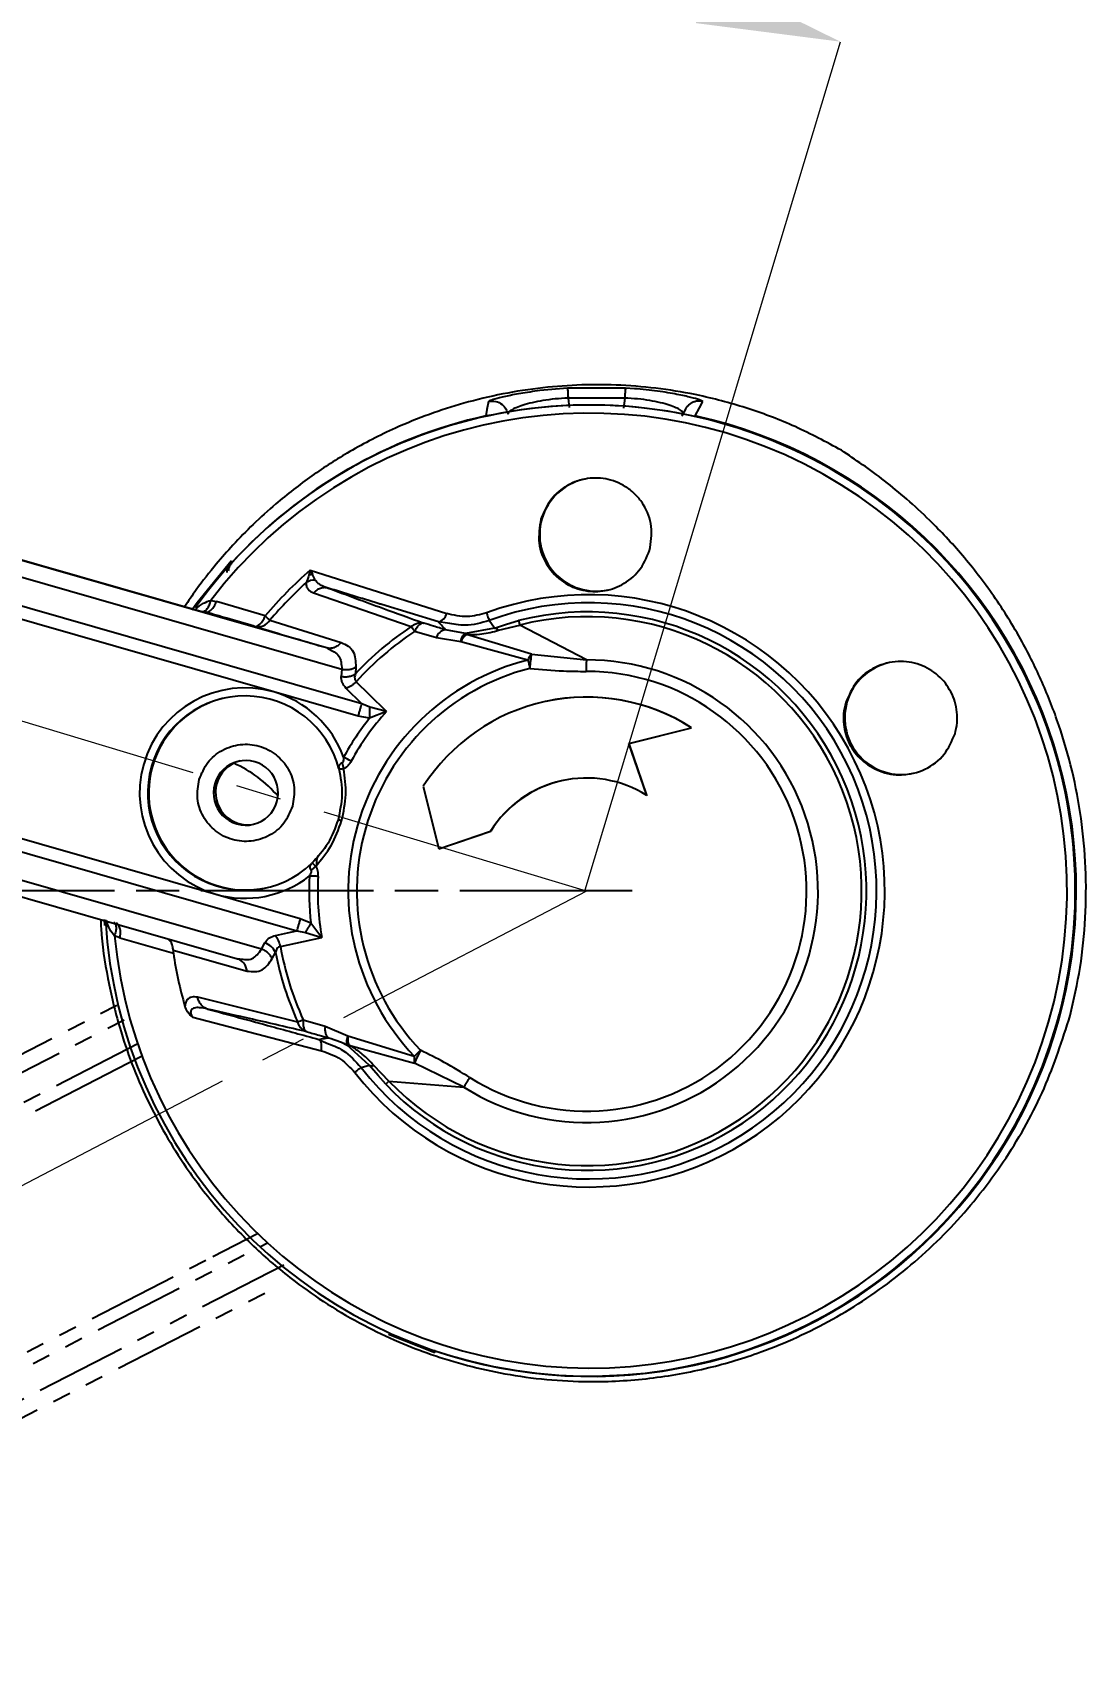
# Model space of a CAD drawing. Header units: millimetres. Extents: x 1561 to 4606, y 513 to 2666.
# Drawn here: x 4219.9 to 4293.1, y 1234.6 to 1348.5 of the extents above; entities that cross this region are included whole.
import ezdxf

# ---------------------------------------------------------------- set-up
doc = ezdxf.new("R2010")
doc.units = ezdxf.units.MM
for name, pattern in [('AM_ISO08W050', [18, 12, -1.5, 3, -1.5]), ('CENTER2', [28.575, 19.05, -3.175, 3.175, -3.175]), ('PHANTOM', [12.7, 6.35, -1.27, 1.27, -1.27, 1.27, -1.27])]:
    doc.linetypes.add(name, pattern=pattern)
for name, color, linetype, lineweight in [('AM_5', 3, 'Continuous', 25), ('AM_7', 4, 'AM_ISO08W050', 25), ('单点划线', 1, 'CENTER2', 13), ('标注', 3, 'Continuous', 13)]:
    doc.layers.add(name, color=color, linetype=linetype, lineweight=lineweight)
doc.styles.add('SLDTEXTSTYLE1', font='txt.shx', dxfattribs={"width": 0.7, "bigfont": 'gbcbig.shx'})
doc.dimstyles.new('SLDDIMSTYLE12$0', dxfattribs={"dimtxt": 12, "dimasz": 10, "dimexe": 0, "dimexo": 0.0625, "dimgap": 0.875, "dimtad": 1, "dimdec": 1, "dimlfac": 1.8, "dimrnd": 1e-09, "dimzin": 12, "dimdsep": 46, "dimtxsty": 'SLDTEXTSTYLE1', "dimcen": 0.09, "dimdle": 8.16, "dimclrd": 3, "dimclre": 3, "dimadec": 0, "dimazin": 3, "dimtfac": 1, "dimtdec": 1, "dimtofl": 0, "dimtmove": 0, "dimatfit": 3, "dimfxl": 0, "dimfrac": 2, "dimtolj": 1, "dimlwd": 5, "dimlwe": 5, "dimarcsym": 0})
doc.dimstyles.new('SLDDIMSTYLE12$2', dxfattribs={"dimtxt": 12, "dimasz": 10, "dimexe": 0, "dimexo": 0.0625, "dimgap": 0.875, "dimtad": 1, "dimdec": 1, "dimlfac": 1.8, "dimrnd": 1e-09, "dimzin": 12, "dimdsep": 46, "dimtxsty": 'SLDTEXTSTYLE1', "dimcen": 0.09, "dimdle": 8.16, "dimclrd": 3, "dimclre": 3, "dimadec": 0, "dimazin": 3, "dimtfac": 1, "dimtdec": 1, "dimtofl": 0, "dimtmove": 0, "dimatfit": 3, "dimfxl": 0, "dimfrac": 2, "dimtolj": 1, "dimlwd": 5, "dimlwe": 5, "dimarcsym": 0})

# ---------------------------------------------------------------- blocks, each defined once
blk = doc.blocks.new('*D65')
at = {"layer": 'Defpoints', "color": 0, "transparency": 16777216}
for p in [(3954.13, 1380.42), (3955.55, 1299.35), (4258.4, 1288.78), (4258.4, 1288.78), (3976.79, 1142.01)]:
    blk.add_point(p, dxfattribs=at)
at = {"layer": '标注', "color": 3, "linetype": 'Continuous', "lineweight": 5, "transparency": 16777216}
blk.add_arc((4258.4, 1288.78), 303.03, 165.1292, 205.6373, dxfattribs=at)
at = {"layer": '标注', "color": 3, "transparency": 16777216}
for points in [[(3963.92, 1367.01), (3967.12, 1366.1), (3968.24, 1376.17)], [(3986.69, 1158.41), (3983.71, 1156.92), (3989.68, 1148.73)]]:
    blk.add_solid(points, dxfattribs=at)
at = {"layer": '标注', "color": 0, "transparency": 16777216, "insert": (3962.55, 1260.9), "char_height": 10, "attachment_point": 5, "rotation": 275.3833, "style": 'SLDTEXTSTYLE1'}
blk.add_mtext('\\A1;60%%D', dxfattribs=at)
blk = doc.blocks.new('*D72')
at = {"layer": 'AM_5', "color": 3, "lineweight": 5, "transparency": 16777216}
blk.add_line((4007.87, 1288.82), (4006.41, 1288.82), dxfattribs=at)
at = {"layer": 'AM_5', "color": 3, "linetype": 'Continuous', "lineweight": 5, "transparency": 16777216}
blk.add_arc((4258.33, 1288.82), 251.91, 165.5129, 177.7254, dxfattribs=at)
at = {"layer": 'AM_5', "color": 3, "transparency": 16777216}
for points in [[(4012.82, 1352.29), (4016.03, 1351.39), (4017.12, 1361.47)], [(4008.28, 1298.78), (4004.94, 1298.85), (4006.41, 1288.82)]]:
    blk.add_solid(points, dxfattribs=at)
at = {"layer": 'Defpoints', "color": 0, "transparency": 16777216}
for p in [(3954.16, 1380.43), (4011.19, 1337.64), (4007.93, 1288.82), (4258.43, 1288.79), (4261.58, 1288.82)]:
    blk.add_point(p, dxfattribs=at)
at = {"layer": 'AM_5', "color": 0, "transparency": 16777216, "insert": (4002.3, 1326.54), "char_height": 12, "attachment_point": 5, "rotation": 81.6192, "style": 'SLDTEXTSTYLE1'}
blk.add_mtext('\\A1;15%%D', dxfattribs=at)
blk = doc.blocks.new('*D73')
at = {"layer": 'AM_5', "color": 3, "linetype": 'Continuous', "lineweight": 5, "transparency": 16777216}
for p, q in [((4021.63, 1361.36), (4039.05, 1419.22)), ((4266.48, 1350.72), (4048.63, 1416.34))]:
    blk.add_line(p, q, dxfattribs=at)
at = {"layer": 'AM_5', "color": 3, "lineweight": 5, "transparency": 16777216}
blk.add_line((4258.3, 1288.88), (4276.05, 1347.84), dxfattribs=at)
at = {"layer": 'AM_5', "color": 3, "transparency": 16777216}
for points in [[(4049.11, 1417.93), (4048.15, 1414.74), (4039.05, 1419.22)], [(4266.96, 1352.32), (4266, 1349.13), (4276.05, 1347.84)]]:
    blk.add_solid(points, dxfattribs=at)
at = {"layer": 'Defpoints', "color": 0, "transparency": 16777216}
for p in [(4039.05, 1419.22), (4021.61, 1361.3), (4258.28, 1288.82)]:
    blk.add_point(p, dxfattribs=at)
at = {"layer": 'AM_5', "color": 0, "transparency": 16777216, "insert": (4159.54, 1390.11), "char_height": 12, "attachment_point": 5, "rotation": 343.2384, "style": 'SLDTEXTSTYLE1'}
blk.add_mtext('\\A1;225', dxfattribs=at)

msp = doc.modelspace()

# ---------------------------------------------------------------- linework, layer by layer
at = {"color": 7, "linetype": 'Continuous', "lineweight": 25}
for p, q in [((4251.646, 1322.875), (4251.581, 1322.835)), ((4257.085, 1323.762), (4255.157, 1323.586)), ((4261.107, 1323.762), (4257.085, 1323.762)), ((4261.053, 1323.068), (4257.118, 1323.068)), ((4257.118, 1323.068), (4257.204, 1322.409)), ((4261.053, 1323.068), (4260.969, 1322.36)), ((4261.73, 1323.719), (4261.107, 1323.762)), ((4266.488, 1322.835), (4266.258, 1322.945)), ((4251.548, 1321.829), (4251.532, 1321.826)), ((4255.294, 1314.666), (4255.228, 1314.652)), ((4216.52, 1312.541), (4240.314, 1305.718)), ((4231.812, 1308.171), (4216.549, 1312.548)), ((4216.176, 1311.453), (4241.388, 1304.223)), ((4239.194, 1311.11), (4239.097, 1310.752)), ((4239.194, 1311.11), (4248.678, 1308.093)), ((4239.194, 1311.11), (4239.347, 1310.815)), ((4242.782, 1301.821), (4215.624, 1309.609)), ((4232.274, 1309.007), (4232.663, 1308.927)), ((4239.427, 1309.522), (4246.215, 1307.186)), ((4236.655, 1302.639), (4215.371, 1308.743)), ((4231.211, 1308.343), (4231.226, 1308.391)), ((4231.705, 1308.228), (4231.9, 1308.19)), ((4231.9, 1308.19), (4231.812, 1308.171)), ((4236.052, 1307.924), (4232.663, 1308.927)), ((4248.102, 1307.511), (4244.165, 1308.713)), ((4235.303, 1307.204), (4235.593, 1307.118)), ((4236.392, 1307.631), (4241.344, 1306.08)), ((4247.96, 1306.395), (4246.44, 1306.839)), ((4248.745, 1307.429), (4248.102, 1307.511)), ((4249.974, 1306.71), (4248.586, 1306.963)), ((4252.002, 1307.077), (4249.974, 1306.71)), ((4252.002, 1307.077), (4251.628, 1307.606)), ((4252.002, 1307.077), (4252.838, 1307.34)), ((4252.29, 1306.927), (4253.753, 1307.286)), ((4252.838, 1307.34), (4253.679, 1307.605)), ((4258.388, 1304.864), (4253.753, 1307.286)), ((4240.314, 1305.718), (4240.442, 1305.631)), ((4240.314, 1305.718), (4240.585, 1305.685)), ((4240.568, 1305.688), (4240.551, 1305.632)), ((4249.654, 1306.12), (4247.96, 1306.395)), ((4254.321, 1304.859), (4249.654, 1306.12)), ((4254.581, 1305.268), (4250.063, 1306.638)), ((4254.581, 1305.268), (4258.388, 1304.864)), ((4241.388, 1304.223), (4241.339, 1303.722)), ((4242.363, 1304.382), (4242.326, 1303.893)), ((4242.529, 1300.954), (4236.655, 1302.639)), ((4242.782, 1301.821), (4241.693, 1302.889)), ((4243.345, 1301.59), (4242.782, 1301.821)), ((4244.496, 1301.288), (4243.321, 1300.824)), ((4244.496, 1301.288), (4243.345, 1301.59)), ((4255.573, 1301.982), (4255.562, 1301.98)), ((4276.508, 1301.919), (4276.419, 1301.9)), ((4243.321, 1300.824), (4242.529, 1300.954)), ((4261.347, 1299.055), (4265.698, 1300.14)), ((4261.358, 1299.057), (4265.709, 1300.142)), ((4265.709, 1300.142), (4265.698, 1300.14)), ((4261.358, 1299.057), (4261.347, 1299.055)), ((4262.588, 1295.451), (4261.347, 1299.055)), ((4262.599, 1295.454), (4261.358, 1299.057)), ((4241.409, 1297.712), (4241.514, 1297.309)), ((4228.157, 1297.472), (4228.224, 1297.486)), ((4241.172, 1297.355), (4241.207, 1297.276)), ((4232.549, 1296.246), (4232.695, 1296.277)), ((4247.044, 1296.078), (4248.129, 1291.728)), ((4262.599, 1295.454), (4262.588, 1295.451)), ((4211.34, 1294.684), (4232.624, 1288.581)), ((4211.097, 1293.82), (4238.255, 1286.032)), ((4235.807, 1284.757), (4210.595, 1291.987)), ((4248.129, 1291.728), (4251.732, 1292.968)), ((4248.14, 1291.73), (4251.743, 1292.971)), ((4251.743, 1292.971), (4251.732, 1292.968)), ((4210.318, 1290.913), (4234.126, 1284.085)), ((4248.14, 1291.73), (4248.129, 1291.728)), ((4239.569, 1290.525), (4239.266, 1290.24)), ((4232.624, 1288.581), (4238.499, 1286.896)), ((4224.868, 1286.815), (4224.895, 1286.406)), ((4238.499, 1286.896), (4239.239, 1286.588)), ((4239.239, 1286.588), (4239.989, 1285.57)), ((4225.958, 1285.54), (4225.586, 1285.68)), ((4225.958, 1285.54), (4229.674, 1284.488)), ((4235.807, 1284.757), (4236.029, 1285.201)), ((4238.255, 1286.032), (4238.854, 1285.927)), ((4238.854, 1285.927), (4239.989, 1285.57)), ((4229.658, 1284.682), (4234.795, 1283.241)), ((4234.113, 1284.089), (4234.278, 1284.092)), ((4234.371, 1284.031), (4234.352, 1283.976)), ((4236.549, 1284.104), (4236.775, 1284.531)), ((4238.328, 1279.678), (4231.368, 1281.412)), ((4231.018, 1280.031), (4239.963, 1277.701)), ((4238.701, 1279.849), (4240.224, 1279.413)), ((4240.224, 1279.413), (4241.804, 1278.743)), ((4291.089, 1279.531), (4291.073, 1279.528)), ((4239.867, 1278.418), (4239.781, 1278.491)), ((4239.781, 1278.491), (4240.306, 1278.248)), ((4241.804, 1278.743), (4246.426, 1277.322)), ((4227.499, 1277.311), (4225.74, 1276.408)), ((4243.293, 1276.703), (4241.765, 1278.081)), ((4241.879, 1278.091), (4246.431, 1276.841)), ((4242.72, 1276.536), (4243.293, 1276.703)), ((4243.905, 1275.989), (4243.293, 1276.703)), ((4244.666, 1275.594), (4243.615, 1276.673)), ((4244.437, 1275.369), (4243.905, 1275.989)), ((4249.872, 1275.163), (4246.431, 1276.841)), ((4244.666, 1275.594), (4249.872, 1275.163)), ((4232.421, 1263.398), (4235.53, 1264.995)), ((4244.624, 1257.999), (4247.855, 1256.717)), ((4247.866, 1256.845), (4247.863, 1256.839)), ((4265.731, 1255.836), (4265.747, 1255.84))]:
    msp.add_line(p, q, dxfattribs=at)
at = {"color": 7, "linetype": 'PHANTOM', "lineweight": 25}
for p, q in [((4204.281, 1269.85), (4226.301, 1281.157)), ((4204.776, 1268.821), (4226.622, 1280.039)), ((4227.195, 1278.169), (4205.634, 1267.099)), ((4225.74, 1276.408), (4206.043, 1266.294)), ((4213.138, 1252.488), (4236.224, 1264.342)), ((4212.724, 1253.285), (4232.421, 1263.398)), ((4237.358, 1262.788), (4214.026, 1250.808)), ((4214.559, 1249.835), (4236.592, 1261.149))]:
    msp.add_line(p, q, dxfattribs=at)
at = {"color": 7, "linetype": 'Continuous', "lineweight": 25, "flags": 128}
for points in [[(4251.581, 1322.835), (4251.476, 1322.269), (4251.393, 1321.825)], [(4265.957, 1321.825), (4266.254, 1322.39), (4266.488, 1322.835)], [(4251.65, 1321.851), (4251.617, 1321.851), (4251.393, 1321.825)], [(4265.272, 1322.298), (4265.031, 1321.841), (4265.011, 1321.803)], [(4233.684, 1311.735), (4231.318, 1308.84), (4230.952, 1308.328)], [(4233.76, 1311.648), (4233.717, 1311.696), (4233.684, 1311.735)], [(4235.303, 1307.204), (4235.395, 1307.196), (4235.493, 1307.219), (4235.594, 1307.273), (4235.696, 1307.356), (4235.796, 1307.467), (4235.89, 1307.601), (4235.976, 1307.755), (4236.052, 1307.924)], [(4244.496, 1301.288), (4243.316, 1302.443), (4242.388, 1303.352)], [(4236.768, 1285.712), (4237.601, 1285.891), (4238.255, 1286.032)], [(4237.113, 1284.953), (4238.725, 1285.299), (4239.989, 1285.57)], [(4247.863, 1256.839), (4247.859, 1256.77), (4247.855, 1256.717)]]:
    msp.add_lwpolyline(points, dxfattribs=at)
at = {"color": 7, "linetype": 'Continuous', "lineweight": 25}
for centre, radius, start, end in [((4258.623, 1288.83), 33.187, 185.44631, 142.55572), ((4258.632, 1288.832), 33.749, 343.99795, 144.37216), ((4258.675, 1288.843), 33.776, 102.44988, 137.53256), ((4258.674, 1288.841), 33.778, 251.33315, 77.54961), ((4258.646, 1288.834), 33.75, 343.99967, 102.14019), ((4259.079, 1313.581), 3.937, 102.14289, 164.00219), ((4259.079, 1313.581), 3.937, 163.99967, 282.14019), ((4258.601, 1288.826), 29.55, 131.05303, 139.73783), ((4258.596, 1288.825), 29.098, 132.57575, 139.73778), ((4239.529, 1309.172), 1.245, 89.51081, 119.80629), ((4239.642, 1309.131), 1.71, 99.92431, 108.57758), ((4258.55, 1288.814), 20.585, 217.80792, 110.19454), ((4209.527, 1276.815), 40.882, 48.9186, 49.54784), ((4258.541, 1288.812), 20.025, 217.80792, 110.19454), ((4258.453, 1288.793), 19.408, 223.76375, 104.2387), ((4258.446, 1288.792), 19.081, 223.76387, 104.23864), ((4247.907, 1308.28), 0.793, 284.25693, 346.38415), ((4235.546, 1308.188), 1.013, 256.13749, 326.65871), ((4258.451, 1288.794), 22.091, 123.62673, 136.87996), ((4258.446, 1288.793), 21.676, 123.6355, 137.80261), ((4274.07, 1325.046), 33.09, 212.6677, 213.38343), ((4248.718, 1306.189), 0.785, 99.68998, 164.75306), ((4250.736, 1305.685), 1.166, 125.1911, 158.08506), ((4258.415, 1288.785), 16.587, 104.28896, 223.71352), ((4258.416, 1288.785), 16.079, 237.90451, 90.09862), ((4255.707, 1304.265), 1.507, 138.28952, 156.79982), ((4347.331, 1327.944), 95.831, 193.93929, 194.29763), ((4280.293, 1300.834), 3.937, 102.14289, 164.00219), ((4258.413, 1288.784), 15.988, 104.28897, 223.71351), ((4258.413, 1288.784), 15.284, 237.90204, 90.10104), ((4234.64, 1295.61), 7.312, 74.0024, 254.00006), ((4234.645, 1295.611), 6.75, 14.63064, 164.00143), ((4234.712, 1295.626), 6.75, 102.1429, 164.00218), ((4234.639, 1295.61), 7.312, 19.98893, 73.99815), ((4258.401, 1288.783), 13.499, 57.28113, 147.28505), ((4258.412, 1288.785), 13.499, 57.2812, 102.14227), ((4258.428, 1288.788), 18.717, 138.10256, 151.14854), ((4280.293, 1300.833), 3.937, 163.99967, 282.14019), ((4258.43, 1288.788), 19.317, 141.46177, 151.14852), ((4234.712, 1295.626), 2.25, 343.99745, 164.00009), ((4234.857, 1295.657), 2.25, 104.03604, 164.00205), ((4230.25, 1289.605), 8.855, 40.83204, 65.81779), ((4171.451, 1170.913), 145.215, 60.91799, 61.15396), ((4234.645, 1295.611), 6.75, 163.9984, 313.36529), ((4234.712, 1295.626), 6.75, 163.99975, 282.14011), ((4258.401, 1288.782), 7.874, 57.88144, 147.88541), ((4258.413, 1288.785), 7.874, 102.14271, 147.88527), ((4234.712, 1295.625), 2.25, 163.99745, 344.00009), ((4234.857, 1295.657), 2.25, 163.99943, 280.24751), ((4234.64, 1295.609), 7.312, 253.99862, 308.0114), ((4258.431, 1288.788), 19.318, 176.85372, 186.53999), ((4258.43, 1288.788), 18.719, 176.85373, 189.89901), ((4258.632, 1288.83), 33.748, 183.43897, 344.001), ((4235.595, 1283.969), 1.307, 25.50508, 70.60837), ((4235.418, 1284.641), 1.723, 10.4509, 38.42547), ((4258.602, 1288.825), 29.252, 188.52543, 195.91771), ((4258.453, 1288.793), 22.093, 191.12072, 204.365), ((4258.448, 1288.792), 21.678, 190.19887, 204.3629), ((4297.533, 1150.278), 142.302, 114.42078, 114.58603), ((4258.648, 1288.833), 33.748, 282.14308, 344.002), ((4247.88, 1277.096), 1.471, 171.18744, 190.00395), ((4372.317, 1146.489), 181.565, 133.70869, 133.89737), ((4299.447, 1252.118), 58.497, 154.02865, 154.99957)]:
    msp.add_arc(centre, radius, start, end, dxfattribs=at)
for points, knots in [([(4276.122, 1319.437), (4275.065, 1320.007), (4273.035, 1321.103), (4269.721, 1322.364), (4265.715, 1323.459), (4260.863, 1324.102), (4255.24, 1323.921), (4250.784, 1323.033), (4247.434, 1321.95), (4244.755, 1320.861), (4242.006, 1319.446), (4239.241, 1317.669), (4237.033, 1315.95), (4235.233, 1314.316), (4233.86, 1312.916), (4232.538, 1311.406), (4231.405, 1309.983), (4230.722, 1308.959), (4230.456, 1308.56)], [0, 0, 0, 0, 0.0716141, 0.1376427, 0.2038002, 0.3043716, 0.402157, 0.5046925, 0.5521038, 0.6009821, 0.6712151, 0.7340966, 0.7994339, 0.8433201, 0.8852981, 0.9222529, 0.9697109, 1, 1, 1, 1]), ([(4251.581, 1322.835), (4251.751, 1322.85), (4252.089, 1322.879), (4252.522, 1322.653), (4252.816, 1322.325), (4252.892, 1322.069), (4252.929, 1321.942)], [0, 0, 0, 0, 0.2799949, 0.5581407, 0.7800037, 1, 1, 1, 1]), ([(4255.157, 1323.586), (4254.695, 1323.521), (4253.759, 1323.39), (4252.717, 1323.173), (4251.953, 1322.984), (4251.749, 1322.912), (4251.646, 1322.875)], [0, 0, 0, 0, 0.2467046, 0.4997683, 0.7468748, 1, 1, 1, 1]), ([(4257.118, 1323.068), (4256.815, 1323.051), (4256.209, 1323.016), (4255.352, 1322.899), (4254.596, 1322.748), (4253.762, 1322.518), (4253.051, 1322.213), (4252.97, 1322.033), (4252.929, 1321.942)], [0, 0, 0, 0, 0.1216848, 0.2436394, 0.3665866, 0.4908705, 0.7427966, 1, 1, 1, 1]), ([(4257.085, 1323.762), (4257.085, 1323.75), (4257.085, 1323.727), (4257.092, 1323.575), (4257.103, 1323.354), (4257.113, 1323.162), (4257.118, 1323.068)], [0, 0, 0, 0, 0.244843, 0.5001263, 0.7553423, 1, 1, 1, 1]), ([(4261.107, 1323.762), (4261.105, 1323.75), (4261.101, 1323.726), (4261.088, 1323.575), (4261.073, 1323.357), (4261.06, 1323.164), (4261.054, 1323.068)], [0, 0, 0, 0, 0.2506754, 0.4980464, 0.7510697, 1, 1, 1, 1]), ([(4265.141, 1321.941), (4265.113, 1322.032), (4265.057, 1322.213), (4264.377, 1322.517), (4263.562, 1322.748), (4262.815, 1322.899), (4261.965, 1323.017), (4261.357, 1323.051), (4261.054, 1323.068)], [0, 0, 0, 0, 0.25669183, 0.50843056, 0.63281467, 0.75589912, 0.87804396, 1, 1, 1, 1]), ([(4266.258, 1322.945), (4266.083, 1322.998), (4265.738, 1323.102), (4264.716, 1323.327), (4263.383, 1323.559), (4262.278, 1323.666), (4261.73, 1323.719)], [0, 0, 0, 0, 0.2491031, 0.4901997, 0.7472817, 1, 1, 1, 1]), ([(4266.488, 1322.835), (4266.414, 1322.847), (4266.266, 1322.871), (4266.038, 1322.849), (4265.82, 1322.786), (4265.62, 1322.68), (4265.448, 1322.536), (4265.331, 1322.405), (4265.287, 1322.316), (4265.276, 1322.296)], [0, 0, 0, 0, 0.1570011, 0.3172009, 0.4773885, 0.6343544, 0.7913438, 0.9515396, 1, 1, 1, 1]), ([(4292.033, 1280.143), (4292.283, 1281.252), (4292.783, 1283.469), (4293.129, 1286.933), (4293.154, 1290.414), (4292.837, 1293.851), (4292.203, 1297.183), (4291.281, 1300.365), (4290.104, 1303.37), (4288.587, 1306.415), (4286.716, 1309.403), (4284.526, 1312.22), (4281.944, 1314.963), (4279.014, 1317.493), (4277.101, 1318.779), (4276.122, 1319.437)], [0, 0, 0, 0, 0.0627951, 0.1255982, 0.1880794, 0.2505771, 0.3126556, 0.3746993, 0.4372762, 0.5009385, 0.5820109, 0.6649965, 0.7507977, 0.8724761, 1, 1, 1, 1]), ([(4262.786, 1312.479), (4262.877, 1313.031), (4263.056, 1314.113), (4262.551, 1315.449), (4261.888, 1316.307), (4261.296, 1316.815), (4260.635, 1317.189), (4259.929, 1317.426), (4259.202, 1317.526), (4258.472, 1317.49), (4257.755, 1317.32), (4256.841, 1316.911), (4255.812, 1316.058), (4255.429, 1315.135), (4255.228, 1314.652)], [0, 0, 0, 0, 0.1454096, 0.2843678, 0.3500183, 0.4113214, 0.4701235, 0.5269841, 0.5816264, 0.6365696, 0.6922624, 0.749136, 0.868448, 1, 1, 1, 1]), ([(4255.228, 1314.652), (4255.139, 1314.094), (4254.96, 1312.978), (4255.564, 1311.418), (4256.509, 1310.419), (4257.428, 1309.918), (4258.123, 1309.696), (4258.83, 1309.604), (4259.532, 1309.64), (4260.223, 1309.8), (4261.132, 1310.193), (4262.179, 1311.037), (4262.576, 1311.979), (4262.786, 1312.479)], [0, 0, 0, 0, 0.1426319, 0.2854821, 0.4161443, 0.4747377, 0.529504, 0.5816768, 0.6338546, 0.6858561, 0.7410149, 0.8625746, 1, 1, 1, 1]), ([(4233.684, 1311.735), (4233.629, 1311.668), (4233.522, 1311.537), (4233.424, 1311.305), (4233.382, 1311.106), (4233.392, 1310.987), (4233.395, 1310.949)], [0, 0, 0, 0, 0.3001412, 0.5845824, 0.8690123, 1, 1, 1, 1]), ([(4233.76, 1311.648), (4233.708, 1311.583), (4233.604, 1311.452), (4233.511, 1311.245), (4233.491, 1311.107), (4233.483, 1311.053)], [0, 0, 0, 0, 0.3723099, 0.7541245, 1, 1, 1, 1]), ([(4238.91, 1310.252), (4238.908, 1310.162), (4238.904, 1309.968), (4239.062, 1309.698), (4239.283, 1309.592), (4239.427, 1309.522)], [0, 0, 0, 0, 0.2320046, 0.4979825, 1, 1, 1, 1]), ([(4239.097, 1310.752), (4239.063, 1310.648), (4239.006, 1310.47), (4238.938, 1310.317), (4238.91, 1310.252)], [0, 0, 0, 0, 0.5830316, 1, 1, 1, 1]), ([(4239.539, 1310.417), (4239.509, 1310.482), (4239.453, 1310.604), (4239.381, 1310.748), (4239.347, 1310.815)], [0, 0, 0, 0, 0.5364801, 1, 1, 1, 1]), ([(4239.539, 1310.417), (4239.577, 1310.361), (4239.664, 1310.231), (4239.961, 1310.037), (4240.242, 1309.93), (4240.431, 1309.859)], [0, 0, 0, 0, 0.2031095, 0.4647797, 1, 1, 1, 1]), ([(4231.226, 1308.391), (4231.401, 1308.543), (4231.708, 1308.811), (4232.104, 1308.948), (4232.274, 1309.007)], [0, 0, 0, 0, 0.5684211, 1, 1, 1, 1]), ([(4231.705, 1308.228), (4231.759, 1308.234), (4231.871, 1308.246), (4232.037, 1308.413), (4232.182, 1308.672), (4232.244, 1308.898), (4232.274, 1309.007)], [0, 0, 0, 0, 0.2432266, 0.5000017, 0.7567759, 1, 1, 1, 1]), ([(4240.431, 1309.859), (4240.345, 1309.874), (4240.169, 1309.905), (4239.896, 1309.849), (4239.637, 1309.726), (4239.496, 1309.589), (4239.427, 1309.522)], [0, 0, 0, 0, 0.2454954, 0.5, 0.7545047, 1, 1, 1, 1]), ([(4240.431, 1309.859), (4241.684, 1309.396), (4243.838, 1308.602), (4246.132, 1307.77), (4247.091, 1307.422)], [0, 0, 0, 0, 0.5820752, 1, 1, 1, 1]), ([(4244.165, 1308.713), (4244.082, 1308.739), (4242.819, 1309.124), (4241.584, 1309.504), (4240.431, 1309.859)], [0, 0, 0, 0, 0.0662016, 1, 1, 1, 1]), ([(4231.9, 1308.19), (4231.961, 1308.185), (4232.088, 1308.176), (4232.305, 1308.328), (4232.511, 1308.584), (4232.614, 1308.815), (4232.663, 1308.927)], [0, 0, 0, 0, 0.2423334, 0.4999392, 0.757578, 1, 1, 1, 1]), ([(4235.303, 1307.204), (4234.662, 1307.39), (4233.526, 1307.719), (4232.393, 1308.047), (4231.9, 1308.19)], [0, 0, 0, 0, 0.5642907, 1, 1, 1, 1]), ([(4251.444, 1308.133), (4251.003, 1308.017), (4250.055, 1307.766), (4249.158, 1307.979), (4248.678, 1308.093)], [0, 0, 0, 0, 0.4644483, 1, 1, 1, 1]), ([(4235.593, 1307.118), (4236.447, 1306.865), (4238.001, 1306.403), (4239.596, 1305.931), (4240.314, 1305.718)], [0, 0, 0, 0, 0.5495061, 1, 1, 1, 1]), ([(4247.09, 1307.423), (4247.039, 1307.424), (4246.969, 1307.425), (4246.855, 1307.369), (4246.741, 1307.284), (4246.588, 1307.113), (4246.489, 1306.931), (4246.439, 1306.84)], [0, 0, 0, 0, 0.2498451, 0.3419699, 0.5003268, 0.7501647, 1, 1, 1, 1]), ([(4248.586, 1306.963), (4248.309, 1307.048), (4247.809, 1307.201), (4247.313, 1307.354), (4247.091, 1307.422)], [0, 0, 0, 0, 0.5530907, 1, 1, 1, 1]), ([(4248.586, 1306.963), (4248.494, 1307.066), (4248.332, 1307.249), (4248.172, 1307.431), (4248.102, 1307.511)], [0, 0, 0, 0, 0.5617548, 1, 1, 1, 1]), ([(4251.628, 1307.606), (4251.067, 1307.443), (4250.096, 1307.161), (4249.146, 1307.349), (4248.745, 1307.429)], [0, 0, 0, 0, 0.5775061, 1, 1, 1, 1]), ([(4249.654, 1306.12), (4249.674, 1306.202), (4249.714, 1306.366), (4249.794, 1306.55), (4249.873, 1306.661), (4249.934, 1306.7), (4249.964, 1306.708), (4249.973, 1306.71), (4249.974, 1306.71)], [0, 0, 0, 0, 0.2498824, 0.4997694, 0.7496604, 0.9255481, 0.9908934, 1, 1, 1, 1]), ([(4250.063, 1306.638), (4250.063, 1306.638), (4250.063, 1306.638), (4250.063, 1306.638), (4250.063, 1306.638), (4250.05, 1306.657), (4250.022, 1306.691), (4249.99, 1306.703), (4249.974, 1306.71)], [0, 0, 0, 0, 0.0000335, 0.000106, 0.0003683, 0.001362, 0.4820163, 1, 1, 1, 1]), ([(4250.063, 1306.638), (4250.192, 1306.633), (4250.547, 1306.621), (4251.299, 1306.666), (4251.901, 1306.825), (4252.29, 1306.927)], [0, 0, 0, 0, 0.1685681, 0.4640042, 1, 1, 1, 1]), ([(4252.002, 1307.077), (4252.044, 1307.075), (4252.13, 1307.071), (4252.236, 1306.975), (4252.29, 1306.927)], [0, 0, 0, 0, 0.5021576, 1, 1, 1, 1]), ([(4240.442, 1305.631), (4240.733, 1305.501), (4241.309, 1305.243), (4241.362, 1304.561), (4241.388, 1304.223)], [0, 0, 0, 0, 0.504897, 1, 1, 1, 1]), ([(4240.585, 1305.685), (4240.68, 1305.697), (4240.87, 1305.721), (4241.136, 1305.862), (4241.276, 1306.009), (4241.344, 1306.08)], [0, 0, 0, 0, 0.3395659, 0.6771788, 1, 1, 1, 1]), ([(4241.344, 1306.08), (4241.681, 1305.915), (4242.307, 1305.609), (4242.345, 1304.768), (4242.363, 1304.382)], [0, 0, 0, 0, 0.5395057, 1, 1, 1, 1]), ([(4254.467, 1304.277), (4254.479, 1304.362), (4254.503, 1304.538), (4254.519, 1304.805), (4254.566, 1305.072), (4254.576, 1305.199), (4254.581, 1305.268)], [0, 0, 0, 0, 0.2100867, 0.4354712, 0.6954439, 1, 1, 1, 1]), ([(4284.021, 1299.736), (4284.078, 1299.984), (4284.191, 1300.472), (4284.178, 1301.235), (4284.033, 1301.966), (4283.756, 1302.646), (4283.362, 1303.259), (4282.684, 1303.979), (4281.563, 1304.633), (4280, 1304.857), (4278.433, 1304.445), (4277.09, 1303.449), (4276.64, 1302.409), (4276.419, 1301.9)], [0, 0, 0, 0, 0.0608535, 0.1193328, 0.1758288, 0.2307749, 0.2847904, 0.339989, 0.4550176, 0.579343, 0.7165648, 0.8612718, 1, 1, 1, 1]), ([(4241.339, 1303.722), (4241.426, 1303.709), (4241.601, 1303.682), (4241.866, 1303.705), (4242.117, 1303.772), (4242.257, 1303.853), (4242.326, 1303.893)], [0, 0, 0, 0, 0.2465031, 0.5000051, 0.7535045, 1, 1, 1, 1]), ([(4241.693, 1302.889), (4241.584, 1303.019), (4241.353, 1303.295), (4241.344, 1303.575), (4241.339, 1303.722)], [0, 0, 0, 0, 0.471381, 1, 1, 1, 1]), ([(4241.388, 1304.223), (4241.471, 1304.209), (4241.642, 1304.182), (4241.902, 1304.201), (4242.152, 1304.263), (4242.293, 1304.342), (4242.363, 1304.382)], [0, 0, 0, 0, 0.2424888, 0.4944094, 0.7492399, 1, 1, 1, 1]), ([(4242.388, 1303.352), (4242.335, 1303.3), (4242.228, 1303.194), (4242.051, 1303.062), (4241.869, 1302.955), (4241.751, 1302.911), (4241.693, 1302.889)], [0, 0, 0, 0, 0.2474529, 0.4999677, 0.7524992, 1, 1, 1, 1]), ([(4242.326, 1303.893), (4242.298, 1303.79), (4242.258, 1303.644), (4242.306, 1303.457), (4242.362, 1303.386), (4242.388, 1303.352)], [0, 0, 0, 0, 0.5578773, 0.7889784, 1, 1, 1, 1]), ([(4254.467, 1304.277), (4255.245, 1304.206), (4256.548, 1304.086), (4257.857, 1304.073), (4258.386, 1304.068)], [0, 0, 0, 0, 0.5961974, 1, 1, 1, 1]), ([(4243.321, 1300.824), (4243.323, 1300.894), (4243.327, 1301.036), (4243.333, 1301.24), (4243.34, 1301.43), (4243.344, 1301.537), (4243.346, 1301.59)], [0, 0, 0, 0, 0.250968, 0.5042543, 0.7553572, 1, 1, 1, 1]), ([(4276.419, 1301.9), (4276.36, 1301.644), (4276.248, 1301.157), (4276.262, 1300.398), (4276.402, 1299.681), (4276.67, 1299.015), (4277.048, 1298.414), (4277.702, 1297.7), (4278.807, 1297.027), (4280.373, 1296.77), (4281.97, 1297.167), (4283.345, 1298.174), (4283.801, 1299.229), (4284.021, 1299.736)], [0, 0, 0, 0, 0.06397863, 0.1218211, 0.17743232, 0.23069626, 0.2827302, 0.33609245, 0.449634, 0.58030579, 0.7241629, 0.86755986, 1, 1, 1, 1]), ([(4241.409, 1297.712), (4241.367, 1297.69), (4241.283, 1297.644), (4241.198, 1297.542), (4241.154, 1297.435), (4241.169, 1297.354), (4241.176, 1297.316)], [0, 0, 0, 0, 0.2175002, 0.4456339, 0.7453176, 1, 1, 1, 1]), ([(4241.511, 1298.11), (4241.508, 1298.025), (4241.503, 1297.906), (4241.466, 1297.779), (4241.435, 1297.73), (4241.417, 1297.717), (4241.409, 1297.712)], [0, 0, 0, 0, 0.5873569, 0.8346977, 0.9249512, 1, 1, 1, 1]), ([(4242.034, 1297.82), (4241.968, 1297.713), (4241.866, 1297.55), (4241.677, 1297.381), (4241.568, 1297.333), (4241.514, 1297.309)], [0, 0, 0, 0, 0.4918514, 0.7535128, 1, 1, 1, 1]), ([(4241.176, 1297.316), (4241.29, 1296.714), (4241.508, 1295.567), (4241.248, 1294.334), (4241.124, 1293.749)], [0, 0, 0, 0, 0.5248896, 1, 1, 1, 1]), ([(4241.514, 1297.309), (4241.47, 1297.298), (4241.38, 1297.276), (4241.27, 1297.267), (4241.197, 1297.272), (4241.182, 1297.302), (4241.176, 1297.316)], [0, 0, 0, 0, 0.2175407, 0.446787, 0.7432095, 1, 1, 1, 1]), ([(4241.372, 1293.675), (4241.506, 1294.293), (4241.773, 1295.531), (4241.601, 1296.715), (4241.514, 1297.309)], [0, 0, 0, 0, 0.4984638, 1, 1, 1, 1]), ([(4241.124, 1293.749), (4240.919, 1293.187), (4240.486, 1292.005), (4239.695, 1291.152), (4239.28, 1290.704)], [0, 0, 0, 0, 0.4752705, 1, 1, 1, 1]), ([(4239.569, 1290.525), (4239.959, 1290.984), (4240.731, 1291.893), (4241.16, 1293.085), (4241.372, 1293.675)], [0, 0, 0, 0, 0.5045108, 1, 1, 1, 1]), ([(4241.372, 1293.675), (4241.336, 1293.686), (4241.262, 1293.707), (4241.184, 1293.73), (4241.133, 1293.746), (4241.127, 1293.748), (4241.124, 1293.749)], [0, 0, 0, 0, 0.2492627, 0.5044271, 0.7572703, 1, 1, 1, 1]), ([(4239.65, 1290.628), (4239.646, 1290.699), (4239.631, 1290.925), (4239.702, 1291.142), (4239.751, 1291.292)], [0, 0, 0, 0, 0.3105302, 1, 1, 1, 1]), ([(4239.142, 1289.848), (4239.183, 1289.92), (4239.243, 1290.024), (4239.279, 1290.151), (4239.28, 1290.211), (4239.271, 1290.231), (4239.266, 1290.24)], [0, 0, 0, 0, 0.5788982, 0.8325061, 0.9242536, 1, 1, 1, 1]), ([(4239.266, 1290.24), (4239.244, 1290.279), (4239.2, 1290.358), (4239.178, 1290.479), (4239.196, 1290.604), (4239.25, 1290.668), (4239.28, 1290.704)], [0, 0, 0, 0, 0.2051839, 0.4197613, 0.6800214, 1, 1, 1, 1]), ([(4239.569, 1290.525), (4239.536, 1290.56), (4239.467, 1290.632), (4239.385, 1290.694), (4239.317, 1290.723), (4239.293, 1290.711), (4239.28, 1290.704)], [0, 0, 0, 0, 0.2283661, 0.4781223, 0.7150622, 1, 1, 1, 1]), ([(4239.739, 1289.815), (4239.739, 1289.939), (4239.739, 1290.131), (4239.671, 1290.375), (4239.602, 1290.476), (4239.569, 1290.525)], [0, 0, 0, 0, 0.4836103, 0.7508269, 1, 1, 1, 1]), ([(4224.626, 1286.81), (4224.631, 1286.603), (4224.669, 1285.249), (4225.077, 1282.733), (4226.013, 1278.733), (4227.727, 1274.261), (4230.142, 1270.052), (4232.77, 1266.625), (4235.309, 1263.968), (4237.896, 1261.786), (4240.423, 1260.024), (4242.838, 1258.623), (4245.256, 1257.473), (4248.485, 1256.222), (4252.884, 1255.067), (4258.024, 1254.585), (4262.789, 1254.845), (4266.794, 1255.564), (4271.081, 1256.859), (4275.605, 1258.924), (4280.232, 1262.021), (4284.31, 1265.829), (4287.694, 1270.212), (4290.378, 1275.023), (4291.482, 1278.438), (4292.033, 1280.143)], [0, 0, 0, 0, 0.00690461, 0.0451883, 0.08283495, 0.13974833, 0.19650273, 0.2340919, 0.27350438, 0.30976804, 0.3380985, 0.36810574, 0.39538295, 0.42019079, 0.47424837, 0.53427599, 0.57764847, 0.62021225, 0.65871271, 0.71468253, 0.77202122, 0.82888477, 0.88558838, 0.94288579, 1, 1, 1, 1]), ([(4225.586, 1285.68), (4225.467, 1285.83), (4225.206, 1286.158), (4225.089, 1286.549), (4225.025, 1286.763)], [0, 0, 0, 0, 0.4544713, 1, 1, 1, 1]), ([(4225.513, 1286.634), (4225.556, 1286.602), (4225.645, 1286.535), (4225.699, 1286.309), (4225.686, 1286.015), (4225.619, 1285.79), (4225.586, 1285.68)], [0, 0, 0, 0, 0.2407228, 0.4965557, 0.7542523, 1, 1, 1, 1]), ([(4225.958, 1285.54), (4225.975, 1285.661), (4226.01, 1285.911), (4225.97, 1286.235), (4225.866, 1286.476), (4225.753, 1286.533), (4225.698, 1286.561)], [0, 0, 0, 0, 0.2424241, 0.5000639, 0.757669, 1, 1, 1, 1]), ([(4239.239, 1286.588), (4239.204, 1286.528), (4239.133, 1286.406), (4239.03, 1286.231), (4238.935, 1286.066), (4238.881, 1285.973), (4238.854, 1285.927)], [0, 0, 0, 0, 0.2477926, 0.5000002, 0.7522078, 1, 1, 1, 1]), ([(4229.658, 1284.682), (4229.65, 1284.783), (4229.632, 1285.001), (4229.515, 1285.278), (4229.386, 1285.403), (4229.323, 1285.463)], [0, 0, 0, 0, 0.31238, 0.6677205, 1, 1, 1, 1]), ([(4236.029, 1285.201), (4236.121, 1285.334), (4236.28, 1285.563), (4236.624, 1285.668), (4236.768, 1285.712)], [0, 0, 0, 0, 0.5822537, 1, 1, 1, 1]), ([(4229.658, 1284.682), (4229.659, 1284.647), (4229.661, 1284.583), (4229.67, 1284.518), (4229.674, 1284.488)], [0, 0, 0, 0, 0.5485339, 1, 1, 1, 1]), ([(4234.362, 1283.974), (4234.361, 1283.974), (4234.293, 1284.037), (4234.202, 1284.064), (4234.113, 1284.089)], [0, 0, 0, 0, 0.006595, 1, 1, 1, 1]), ([(4234.278, 1284.092), (4234.588, 1284.045), (4235.206, 1283.949), (4235.606, 1284.488), (4235.807, 1284.757)], [0, 0, 0, 0, 0.5010464, 1, 1, 1, 1]), ([(4234.795, 1283.241), (4234.775, 1283.337), (4234.734, 1283.535), (4234.584, 1283.794), (4234.436, 1283.914), (4234.362, 1283.974)], [0, 0, 0, 0, 0.3235264, 0.6618766, 1, 1, 1, 1]), ([(4234.795, 1283.241), (4235.167, 1283.195), (4235.856, 1283.111), (4236.33, 1283.791), (4236.549, 1284.104)], [0, 0, 0, 0, 0.5390753, 1, 1, 1, 1]), ([(4236.549, 1284.104), (4236.51, 1284.174), (4236.433, 1284.317), (4236.254, 1284.503), (4236.043, 1284.657), (4235.884, 1284.724), (4235.807, 1284.757)], [0, 0, 0, 0, 0.2507607, 0.5055916, 0.7575122, 1, 1, 1, 1]), ([(4237.113, 1284.953), (4237.067, 1284.936), (4236.972, 1284.901), (4236.841, 1284.761), (4236.801, 1284.622), (4236.775, 1284.531)], [0, 0, 0, 0, 0.2413974, 0.5018091, 1, 1, 1, 1]), ([(4231.368, 1281.412), (4231.224, 1281.433), (4230.969, 1281.47), (4230.693, 1281.322), (4230.531, 1281.096), (4230.491, 1280.896), (4230.472, 1280.802)], [0, 0, 0, 0, 0.37521, 0.6669858, 0.8447724, 1, 1, 1, 1]), ([(4231.018, 1280.031), (4230.887, 1280.144), (4230.646, 1280.351), (4230.527, 1280.661), (4230.472, 1280.802)], [0, 0, 0, 0, 0.5416834, 1, 1, 1, 1]), ([(4232.041, 1280.598), (4231.857, 1280.638), (4231.544, 1280.706), (4231.201, 1280.696), (4231.021, 1280.632), (4230.937, 1280.57), (4230.884, 1280.488), (4230.869, 1280.38), (4230.894, 1280.263), (4230.945, 1280.145), (4230.993, 1280.071), (4231.018, 1280.031)], [0, 0, 0, 0, 0.3392548, 0.5783472, 0.6635743, 0.7304267, 0.7889961, 0.8436092, 0.8910481, 0.9412032, 1, 1, 1, 1]), ([(4232.041, 1280.598), (4231.96, 1280.631), (4231.795, 1280.697), (4231.592, 1280.888), (4231.437, 1281.129), (4231.391, 1281.318), (4231.368, 1281.412)], [0, 0, 0, 0, 0.2454954, 0.5, 0.7545046, 1, 1, 1, 1]), ([(4232.041, 1280.598), (4233.519, 1280.197), (4236.073, 1279.504), (4238.682, 1278.791), (4239.781, 1278.491)], [0, 0, 0, 0, 0.5786818, 1, 1, 1, 1]), ([(4238.946, 1279.018), (4237.673, 1279.312), (4235.306, 1279.858), (4233.073, 1280.365), (4232.041, 1280.598)], [0, 0, 0, 0, 0.53796346, 1, 1, 1, 1]), ([(4238.946, 1279.018), (4238.876, 1279.045), (4238.735, 1279.1), (4238.558, 1279.252), (4238.413, 1279.444), (4238.356, 1279.6), (4238.327, 1279.678)], [0, 0, 0, 0, 0.249989, 0.5000113, 0.7500081, 1, 1, 1, 1]), ([(4240.224, 1279.413), (4240.218, 1279.314), (4240.206, 1279.113), (4240.249, 1278.866), (4240.331, 1278.681), (4240.415, 1278.632), (4240.456, 1278.608)], [0, 0, 0, 0, 0.2446171, 0.4999989, 0.7553814, 1, 1, 1, 1]), ([(4238.946, 1279.018), (4239.231, 1278.941), (4239.732, 1278.805), (4240.237, 1278.668), (4240.456, 1278.608)], [0, 0, 0, 0, 0.5669451, 1, 1, 1, 1]), ([(4239.781, 1278.491), (4239.906, 1278.513), (4240.13, 1278.552), (4240.356, 1278.591), (4240.456, 1278.608)], [0, 0, 0, 0, 0.5582261, 1, 1, 1, 1]), ([(4239.963, 1277.701), (4239.972, 1277.798), (4239.988, 1277.997), (4239.957, 1278.236), (4239.913, 1278.381), (4239.872, 1278.414), (4239.867, 1278.418)], [0, 0, 0, 0, 0.3058422, 0.6271066, 0.9505017, 1, 1, 1, 1]), ([(4240.306, 1278.248), (4240.708, 1278.096), (4241.635, 1277.743), (4242.327, 1276.973), (4242.72, 1276.536)], [0, 0, 0, 0, 0.43349735, 1, 1, 1, 1]), ([(4240.456, 1278.608), (4240.711, 1278.531), (4241.152, 1278.398), (4241.584, 1278.175), (4241.765, 1278.081)], [0, 0, 0, 0, 0.5802265, 1, 1, 1, 1]), ([(4241.804, 1278.743), (4241.778, 1278.663), (4241.725, 1278.503), (4241.696, 1278.307), (4241.705, 1278.173), (4241.735, 1278.111), (4241.755, 1278.089), (4241.762, 1278.084), (4241.764, 1278.082), (4241.765, 1278.081)], [0, 0, 0, 0, 0.2498868, 0.4997726, 0.7496574, 0.9252916, 0.9752659, 0.9907836, 1, 1, 1, 1]), ([(4241.804, 1278.743), (4241.796, 1278.607), (4241.78, 1278.336), (4241.846, 1278.173), (4241.879, 1278.091)], [0, 0, 0, 0, 0.50000164, 1, 1, 1, 1]), ([(4239.963, 1277.701), (4240.429, 1277.542), (4241.302, 1277.245), (4241.973, 1276.529), (4242.286, 1276.195)], [0, 0, 0, 0, 0.5331504, 1, 1, 1, 1]), ([(4241.765, 1278.081), (4241.781, 1278.077), (4241.806, 1278.071), (4241.843, 1278.079), (4241.864, 1278.085), (4241.875, 1278.09), (4241.879, 1278.091)], [0, 0, 0, 0, 0.4977473, 0.7571245, 0.91733, 1, 1, 1, 1]), ([(4243.615, 1276.673), (4243.357, 1276.948), (4242.93, 1277.402), (4242.353, 1277.81), (4242.031, 1278.006), (4241.92, 1278.068), (4241.879, 1278.091)], [0, 0, 0, 0, 0.5043385, 0.834166, 0.9378931, 1, 1, 1, 1]), ([(4250.291, 1275.837), (4249.703, 1276.194), (4248.584, 1276.873), (4247.413, 1277.458), (4246.857, 1277.736)], [0, 0, 0, 0, 0.5256141, 1, 1, 1, 1]), ([(4243.293, 1276.703), (4243.33, 1276.681), (4243.403, 1276.638), (4243.545, 1276.661), (4243.615, 1276.673)], [0, 0, 0, 0, 0.5000001, 1, 1, 1, 1]), ([(4247.863, 1256.839), (4247.863, 1256.839), (4247.863, 1256.839), (4247.863, 1256.839), (4247.863, 1256.839)], [0, 0, 0, 0, 0.56, 1, 1, 1, 1])]:
    msp.add_open_spline(points, degree=3, knots=knots, dxfattribs=at)
for points in [[(4251.444, 1308.133), (4251.469, 1308.062), (4251.521, 1307.919), (4251.578, 1307.757), (4251.617, 1307.643), (4251.624, 1307.618), (4251.628, 1307.606)], [(4246.217, 1307.188), (4246.282, 1307.239), (4246.414, 1307.341), (4246.638, 1307.427), (4246.868, 1307.463), (4247.016, 1307.436), (4247.09, 1307.422)], [(4253.679, 1307.605), (4253.684, 1307.583), (4253.692, 1307.54), (4253.732, 1307.371), (4253.753, 1307.286)], [(4258.388, 1304.864), (4258.387, 1304.809), (4258.386, 1304.699), (4258.386, 1304.501), (4258.385, 1304.289), (4258.386, 1304.142), (4258.386, 1304.068)], [(4242.529, 1300.954), (4242.553, 1301.038), (4242.601, 1301.205), (4242.67, 1301.442), (4242.733, 1301.656), (4242.766, 1301.766), (4242.782, 1301.821)], [(4231.468, 1296.556), (4231.638, 1296.966), (4231.979, 1297.788), (4233.039, 1298.652), (4234.319, 1299.067), (4235.666, 1298.954), (4236.869, 1298.335), (4237.735, 1297.306), (4238.175, 1296.011), (4238.029, 1295.134), (4237.956, 1294.695)], [(4237.956, 1294.695), (4237.786, 1294.285), (4237.445, 1293.463), (4236.385, 1292.599), (4235.106, 1292.184), (4233.758, 1292.297), (4232.555, 1292.916), (4231.69, 1293.945), (4231.249, 1295.24), (4231.395, 1296.117), (4231.468, 1296.556)], [(4239.739, 1289.815), (4239.646, 1289.82), (4239.46, 1289.831), (4239.248, 1289.842), (4239.142, 1289.848)], [(4238.499, 1286.896), (4238.475, 1286.812), (4238.427, 1286.645), (4238.36, 1286.409), (4238.3, 1286.195), (4238.27, 1286.086), (4238.255, 1286.032)], [(4238.701, 1279.849), (4238.694, 1279.746), (4238.682, 1279.539), (4238.727, 1279.286), (4238.813, 1279.095), (4238.902, 1279.044), (4238.946, 1279.018)], [(4242.286, 1276.195), (4242.346, 1276.242), (4242.465, 1276.335), (4242.598, 1276.439), (4242.692, 1276.513), (4242.71, 1276.529), (4242.72, 1276.536)], [(4244.437, 1275.369), (4244.451, 1275.384), (4244.481, 1275.414), (4244.604, 1275.534), (4244.666, 1275.594)], [(4249.872, 1275.164), (4249.901, 1275.21), (4249.958, 1275.303), (4250.062, 1275.47), (4250.174, 1275.65), (4250.252, 1275.774), (4250.291, 1275.837)]]:
    msp.add_open_spline(points, degree=3, dxfattribs=at)
at = {"layer": 'AM_7'}
msp.add_line((4261.58, 1288.82), (4007.928, 1288.82), dxfattribs=at)
at = {"layer": '单点划线'}
for q in [(3954.134, 1380.424), (3976.788, 1142.008)]:
    msp.add_line((4258.401, 1288.782), q, dxfattribs=at)

# ---------------------------------------------------------------- dimensions: what is measured, and where the dimension line sits
at = {"layer": 'AM_5'}
dim = msp.add_linear_dim(base=(4039.053, 1419.222), p1=(4258.277, 1288.82), p2=(4021.608, 1361.301), angle=163.23837, text='225', dimstyle='SLDDIMSTYLE12$0', override={"dimlfac": 1, "dimpost": ''}, dxfattribs=at)
dim.commit()
dim.dimension.update_dxf_attribs({"geometry": '*D73', "text_midpoint": (4159.536, 1390.114)})
dim = msp.add_angular_dim_2l(base=(4011.188, 1337.64), line1=((4258.431, 1288.788), (3954.163, 1380.43)), line2=((4261.58, 1288.82), (4007.928, 1288.82)), text='15%%D', dimstyle='SLDDIMSTYLE12$2', override={"dimlfac": 1, "dimpost": ''}, dxfattribs=at)
dim.commit()
dim.dimension.update_dxf_attribs({"geometry": '*D72', "text_midpoint": (4002.301, 1326.539)})
at = {"layer": '标注'}
dim = msp.add_angular_dim_2l(base=(3955.554, 1299.349), line1=((4258.401, 1288.782), (3954.134, 1380.424)), line2=((4258.401, 1288.782), (3976.788, 1142.008)), text='60%%D', dimstyle='SLDDIMSTYLE12$2', override={"dimtxt": 10, "dimadec": 3, "dimtdec": 3, "dimtzin": 0}, dxfattribs=at)
dim.commit()
dim.dimension.update_dxf_attribs({"geometry": '*D65', "text_midpoint": (3962.555, 1260.904)})

doc.saveas('drawing.dxf')
